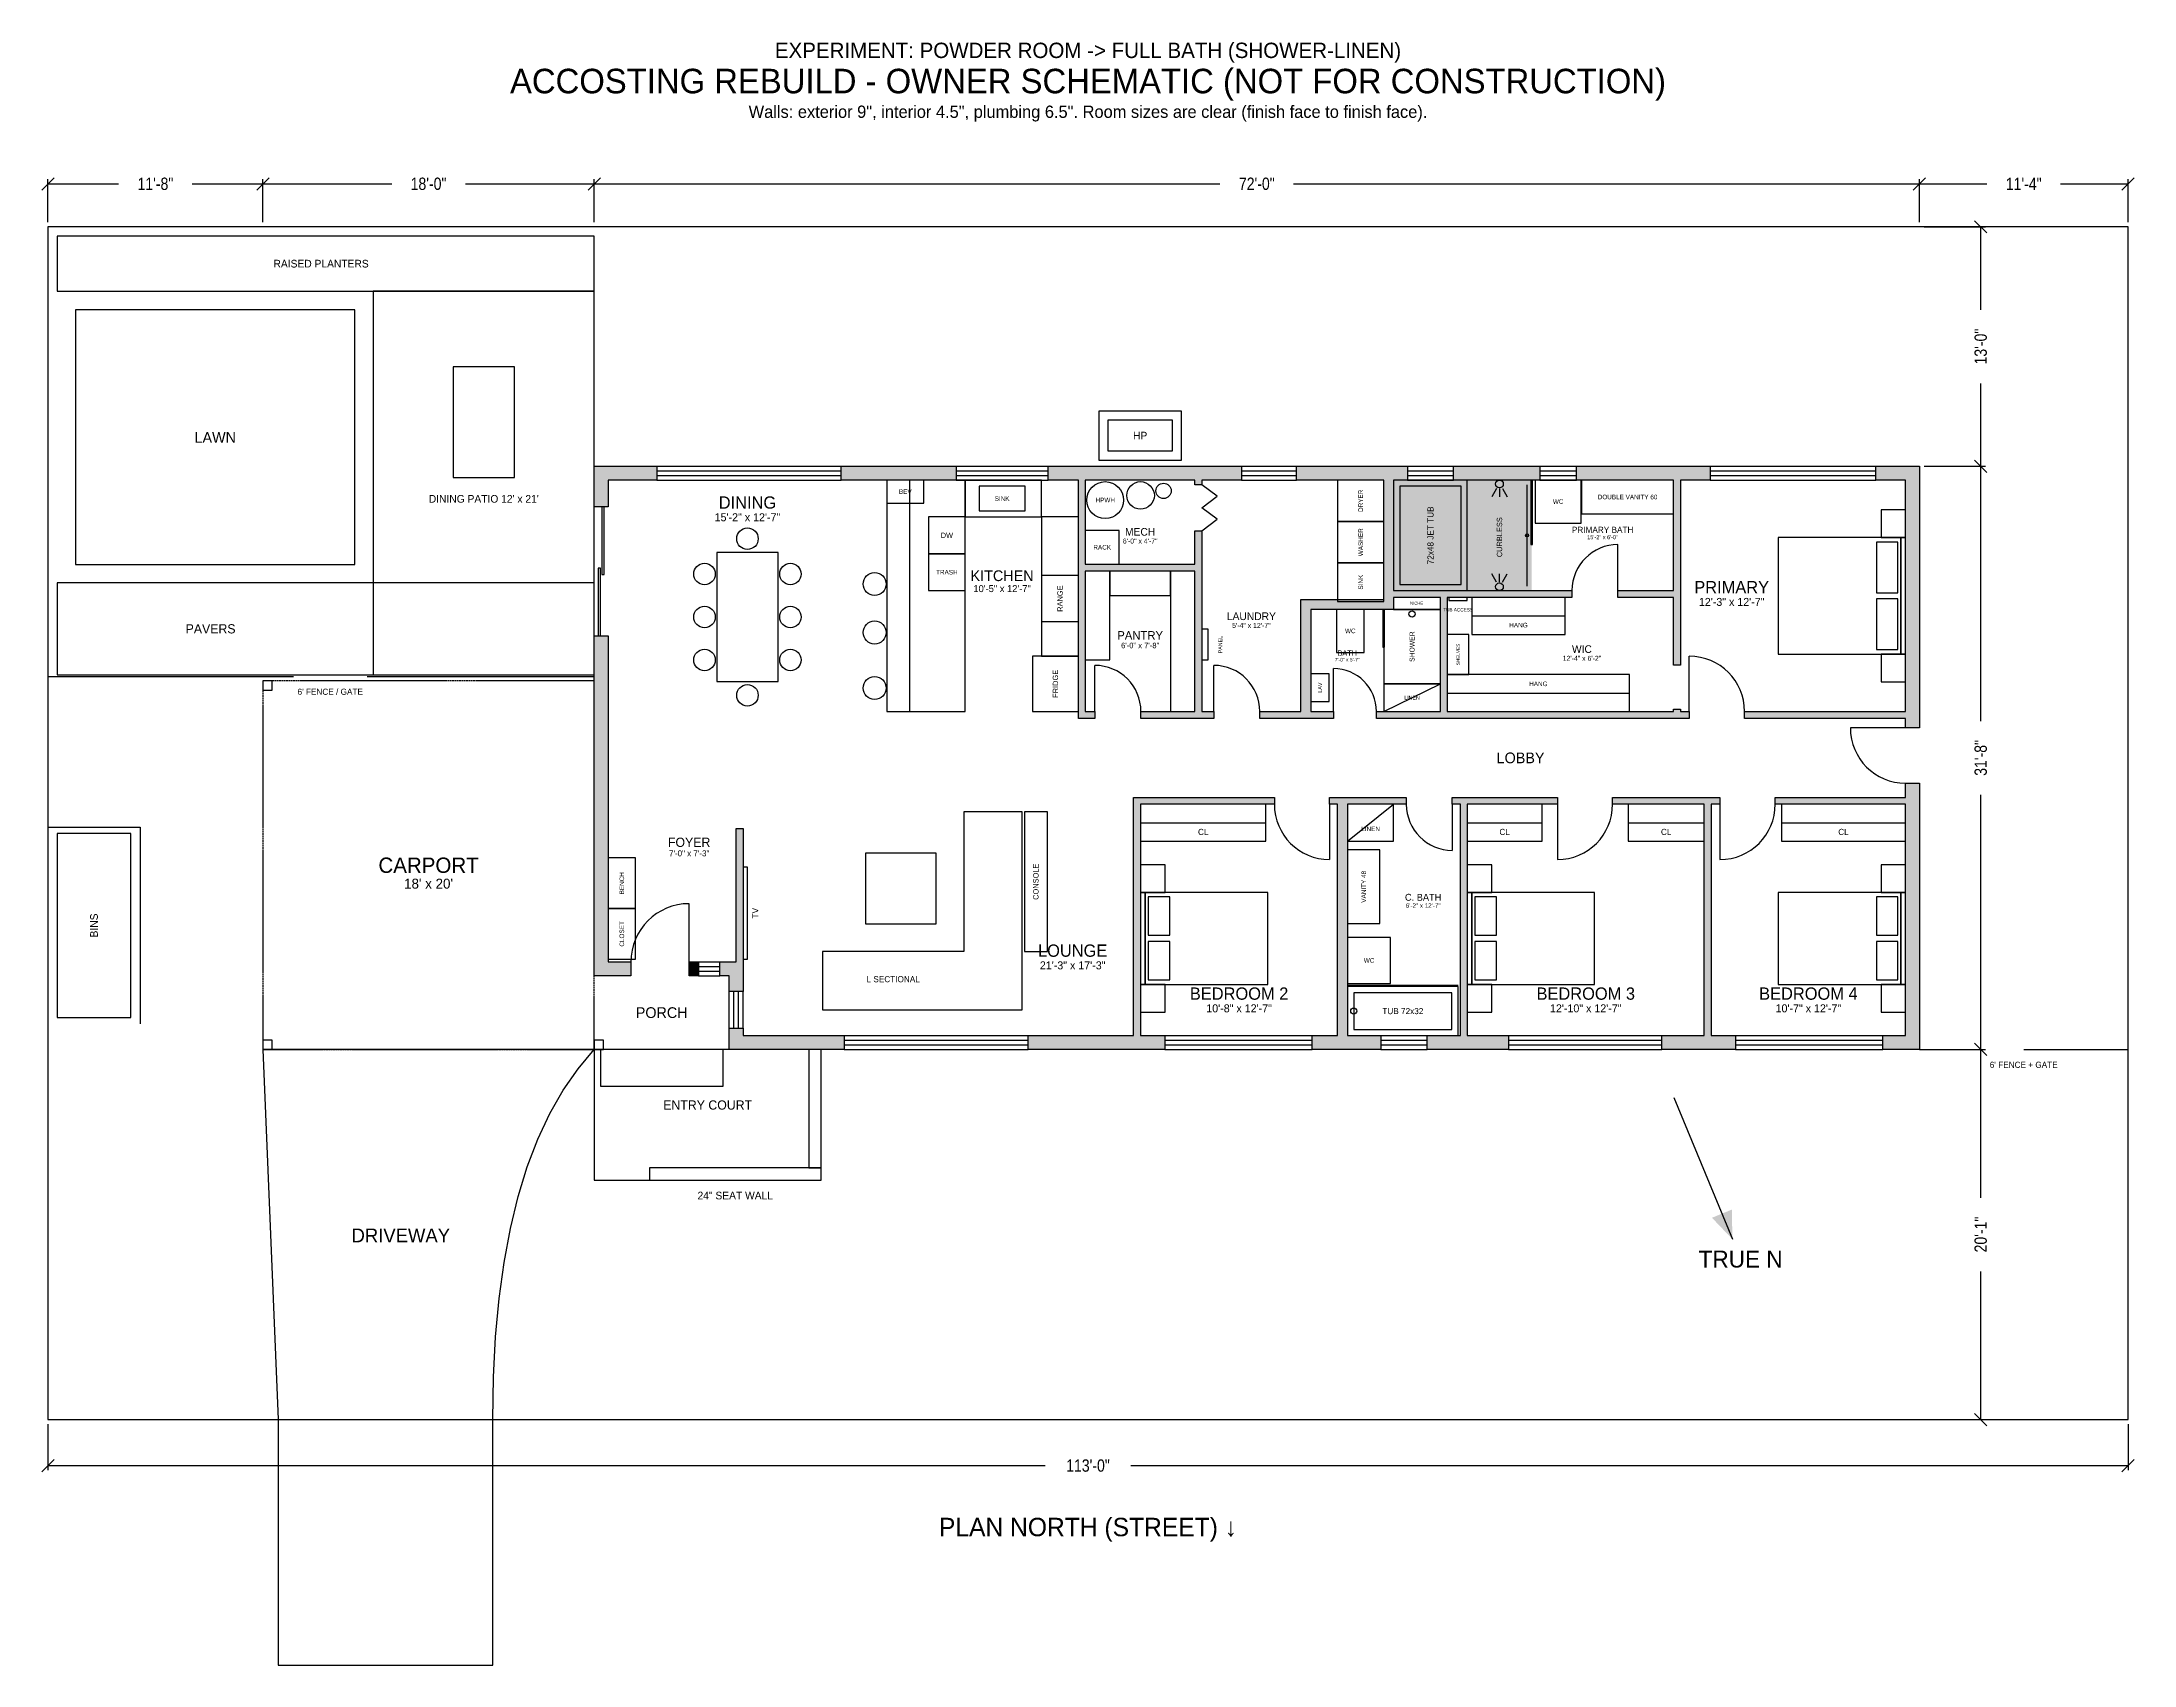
# Model space of a CAD drawing. Header units: inches. Extents: x -4 to 1360, y -160 to 898.
import ezdxf
from ezdxf.enums import TextEntityAlignment as Align

# ---------------------------------------------------------------- set-up
doc = ezdxf.new("R2010")
doc.units = ezdxf.units.IN
doc.linetypes.add('DASHED', pattern=[1.524, 1.27, -0.254])
for name, color, linetype in [('A-ANNO-DIMS', 1, 'Continuous'), ('A-ANNO-TEXT', 7, 'Continuous'), ('A-AREA-IDEN', 7, 'Continuous'), ('A-DOOR', 3, 'Continuous'), ('A-EQPM', 6, 'Continuous'), ('A-FENC', 8, 'Continuous'), ('A-FURN', 9, 'Continuous'), ('A-GLAZ', 4, 'Continuous'), ('A-WALL', 7, 'Continuous'), ('A-WALL-PATT', 8, 'Continuous'), ('C-PROP', 5, 'Continuous'), ('L-PLNT', 3, 'Continuous'), ('L-SITE', 94, 'Continuous')]:
    doc.layers.add(name, color=color, linetype=linetype)
doc.styles.add('OpenSansCondensed-Light', font='OpenSansCondensed-Light.ttf')
doc.dimstyles.new('OWNER', dxfattribs={"dimtxt": 8, "dimasz": 6, "dimexe": 3, "dimexo": 3, "dimgap": 2, "dimtad": 1, "dimtsz": 4, "dimcen": 2.5, "dimazin": 3, "dimtfac": 1, "dimtmove": 0, "dimatfit": 3})

# ---------------------------------------------------------------- blocks, each defined once
blk = doc.blocks.new('_OBLIQUE')
at = {"color": 0, "linetype": 'BYBLOCK'}
blk.add_line((-0.5, -0.5), (0.5, 0.5), dxfattribs=at)
blk = doc.blocks.new('*D1')
for p, q in [((0, 780.25), (0, 808.25)), ((0, 805.25), (46.05, 805.25)), ((94.05, 805.25), (140.1, 805.25)), ((140.1, 780.25), (140.1, 808.25))]:
    blk.add_line(p, q)
at = {"layer": 'Defpoints'}
for p in [(0, 805.25), (0, 777.25), (140.1, 777.25)]:
    blk.add_point(p, dxfattribs=at)
at = {"layer": 'A-ANNO-DIMS', "xscale": 8, "yscale": 8}
for p in [(0, 805.25), (140.1, 805.25)]:
    blk.add_blockref('_OBLIQUE', p, dxfattribs=at)
at = {"layer": 'A-ANNO-DIMS', "insert": (70.05, 805.25), "char_height": 8, "attachment_point": 5, "style": 'OpenSansCondensed-Light'}
blk.add_mtext('11\'-8"', dxfattribs=at)
blk = doc.blocks.new('*D2')
for p, q in [((140.1, 780.25), (140.1, 808.25)), ((140.1, 805.25), (224.1, 805.25)), ((272.1, 805.25), (356.1, 805.25)), ((356.1, 780.25), (356.1, 808.25))]:
    blk.add_line(p, q)
at = {"layer": 'Defpoints'}
for p in [(140.1, 805.25), (140.1, 777.25), (356.1, 777.25)]:
    blk.add_point(p, dxfattribs=at)
at = {"layer": 'A-ANNO-DIMS', "xscale": 8, "yscale": 8}
for p in [(140.1, 805.25), (356.1, 805.25)]:
    blk.add_blockref('_OBLIQUE', p, dxfattribs=at)
at = {"layer": 'A-ANNO-DIMS', "insert": (248.1, 805.25), "char_height": 8, "attachment_point": 5, "style": 'OpenSansCondensed-Light'}
blk.add_mtext('18\'-0"', dxfattribs=at)
blk = doc.blocks.new('*D3')
for p, q in [((356.1, 780.25), (356.1, 808.25)), ((356.1, 805.25), (764.05, 805.25)), ((812.05, 805.25), (1220, 805.25)), ((1220, 780.25), (1220, 808.25))]:
    blk.add_line(p, q)
at = {"layer": 'Defpoints'}
for p in [(356.1, 805.25), (356.1, 777.25), (1220, 777.25)]:
    blk.add_point(p, dxfattribs=at)
at = {"layer": 'A-ANNO-DIMS', "xscale": 8, "yscale": 8}
for p in [(356.1, 805.25), (1220, 805.25)]:
    blk.add_blockref('_OBLIQUE', p, dxfattribs=at)
at = {"layer": 'A-ANNO-DIMS', "insert": (788.05, 805.25), "char_height": 8, "attachment_point": 5, "style": 'OpenSansCondensed-Light'}
blk.add_mtext('72\'-0"', dxfattribs=at)
blk = doc.blocks.new('*D4')
for p, q in [((1220, 780.25), (1220, 808.25)), ((1220, 805.25), (1264, 805.25)), ((1312, 805.25), (1356, 805.25)), ((1356, 780.25), (1356, 808.25))]:
    blk.add_line(p, q)
at = {"layer": 'Defpoints'}
for p in [(1220, 805.25), (1220, 777.25), (1356, 777.25)]:
    blk.add_point(p, dxfattribs=at)
at = {"layer": 'A-ANNO-DIMS', "xscale": 8, "yscale": 8}
for p in [(1220, 805.25), (1356, 805.25)]:
    blk.add_blockref('_OBLIQUE', p, dxfattribs=at)
at = {"layer": 'A-ANNO-DIMS', "insert": (1288, 805.25), "char_height": 8, "attachment_point": 5, "style": 'OpenSansCondensed-Light'}
blk.add_mtext('11\'-4"', dxfattribs=at)
blk = doc.blocks.new('*D5')
for p, q in [((0, -3), (0, -33)), ((1356, -3), (1356, -33)), ((0, -30), (650, -30)), ((706, -30), (1356, -30))]:
    blk.add_line(p, q)
at = {"layer": 'Defpoints'}
for p in [(0, 0), (1356, 0), (0, -30)]:
    blk.add_point(p, dxfattribs=at)
at = {"layer": 'A-ANNO-DIMS', "xscale": 8, "yscale": 8}
for p in [(0, -30), (1356, -30)]:
    blk.add_blockref('_OBLIQUE', p, dxfattribs=at)
at = {"layer": 'A-ANNO-DIMS', "insert": (678, -30), "char_height": 8, "attachment_point": 5, "style": 'OpenSansCondensed-Light'}
blk.add_mtext('113\'-0"', dxfattribs=at)
blk = doc.blocks.new('*D6')
for p, q in [((1223, 241.2), (1263, 241.2)), ((1260, 144.6), (1260, 241.2)), ((1260, 0), (1260, 96.6)), ((1223, 0), (1263, 0))]:
    blk.add_line(p, q)
at = {"layer": 'Defpoints'}
for p in [(1220, 241.2), (1220, 0), (1260, 0)]:
    blk.add_point(p, dxfattribs=at)
at = {"layer": 'A-ANNO-DIMS', "xscale": 8, "yscale": 8, "rotation": 90}
for p in [(1260, 241.2), (1260, 0)]:
    blk.add_blockref('_OBLIQUE', p, dxfattribs=at)
at = {"layer": 'A-ANNO-DIMS', "insert": (1260, 120.6), "char_height": 8, "attachment_point": 5, "rotation": 90, "style": 'OpenSansCondensed-Light'}
blk.add_mtext('20\'-1"', dxfattribs=at)
blk = doc.blocks.new('*D7')
for p, q in [((1223, 621.2), (1263, 621.2)), ((1260, 455.2), (1260, 621.2)), ((1260, 241.2), (1260, 407.2)), ((1223, 241.2), (1263, 241.2))]:
    blk.add_line(p, q)
at = {"layer": 'Defpoints'}
for p in [(1220, 621.2), (1220, 241.2), (1260, 241.2)]:
    blk.add_point(p, dxfattribs=at)
at = {"layer": 'A-ANNO-DIMS', "xscale": 8, "yscale": 8, "rotation": 90}
for p in [(1260, 621.2), (1260, 241.2)]:
    blk.add_blockref('_OBLIQUE', p, dxfattribs=at)
at = {"layer": 'A-ANNO-DIMS', "insert": (1260, 431.2), "char_height": 8, "attachment_point": 5, "rotation": 90, "style": 'OpenSansCondensed-Light'}
blk.add_mtext('31\'-8"', dxfattribs=at)
blk = doc.blocks.new('*D8')
for p, q in [((1223, 777.25), (1263, 777.25)), ((1260, 723.225), (1260, 777.25)), ((1260, 621.2), (1260, 675.225)), ((1223, 621.2), (1263, 621.2))]:
    blk.add_line(p, q)
at = {"layer": 'Defpoints'}
for p in [(1220, 777.25), (1220, 621.2), (1260, 621.2)]:
    blk.add_point(p, dxfattribs=at)
at = {"layer": 'A-ANNO-DIMS', "xscale": 8, "yscale": 8, "rotation": 90}
for p in [(1260, 777.25), (1260, 621.2)]:
    blk.add_blockref('_OBLIQUE', p, dxfattribs=at)
at = {"layer": 'A-ANNO-DIMS', "insert": (1260, 699.225), "char_height": 8, "attachment_point": 5, "rotation": 90, "style": 'OpenSansCondensed-Light'}
blk.add_mtext('13\'-0"', dxfattribs=at)

msp = doc.modelspace()

# ---------------------------------------------------------------- hatches: boundary and pattern name
at = {"layer": 'A-EQPM', "transparency": 33554495}
msp.add_hatch(color=151, dxfattribs=at).paths.add_polyline_path([(877.25, 540.2), (967.25, 540.2), (967.25, 612.2), (877.25, 612.2)])
at = {"layer": 'A-WALL-PATT'}
for points in [[(356.1, 612.2), (356.1, 621.2), (365.1, 621.2), (397, 621.2), (397, 612.2), (365.1, 612.2), (365.1, 594.8), (356.1, 594.8), (356.1, 612.2)], [(592, 621.2), (592, 612.2), (517, 612.2), (517, 621.2), (592, 621.2)], [(778, 621.2), (778, 612.2), (752.25, 612.2), (752.25, 609.2), (747.75, 609.2), (747.75, 612.2), (676.25, 612.2), (676.25, 557.45), (747.75, 557.45), (747.75, 579.2), (752.25, 579.2), (752.25, 461.45), (760, 461.45), (760, 456.95), (712.5, 456.95), (712.5, 461.45), (747.75, 461.45), (747.75, 552.95), (676.25, 552.95), (676.25, 461.45), (682.5, 461.45), (682.5, 456.95), (671.75, 456.95), (671.75, 457), (671.75, 461.45), (671.75, 612.2), (652, 612.2), (652, 621.2), (778, 621.2)], [(886.25, 621.2), (886.25, 612.2), (877.25, 612.2), (877.25, 540.2), (993.5, 540.2), (993.5, 535.7), (912.25, 535.7), (912.25, 461.45), (1059.75, 461.45), (1059.75, 463), (1064.25, 463), (1064.25, 461.45), (1070, 461.45), (1070, 456.95), (866, 456.95), (866, 461.45), (907.75, 461.45), (907.75, 535.7), (877.25, 535.7), (877.25, 527.95), (874, 527.95), (870.75, 527.95), (823.25, 527.95), (823.25, 461.45), (838, 461.45), (838, 456.95), (790, 456.95), (790, 461.45), (816.75, 461.45), (816.75, 534.45), (820, 534.45), (823.25, 534.45), (870.75, 534.45), (870.75, 612.2), (814, 612.2), (814, 621.2), (886.25, 621.2)], [(972.5, 621.2), (972.5, 612.2), (916.25, 612.2), (916.25, 621.2), (972.5, 621.2)], [(1083.6, 621.2), (1083.6, 612.2), (1064.25, 612.2), (1064.25, 491.7), (1059.75, 491.7), (1059.75, 535.7), (1023.5, 535.7), (1023.5, 540.2), (1059.75, 540.2), (1059.75, 612.2), (996.5, 612.2), (996.5, 621.2), (1083.6, 621.2)], [(1211, 621.2), (1220, 621.2), (1220, 612.2), (1220, 450.7), (1211, 450.7), (1211, 456.95), (1106, 456.95), (1106, 461.45), (1211, 461.45), (1211, 612.2), (1191.6, 612.2), (1191.6, 621.2), (1211, 621.2)], [(365.1, 289.2), (356.1, 289.2), (356.1, 298.2), (356.1, 510.8), (365.1, 510.8), (365.1, 298.2), (380, 298.2), (380, 289.2), (365.1, 289.2)], [(1220, 250.2), (1220, 241.2), (1211, 241.2), (1196.1, 241.2), (1196.1, 250.2), (1211, 250.2), (1211, 400.95), (1126, 400.95), (1126, 405.45), (1211, 405.45), (1211, 414.7), (1220, 414.7), (1220, 250.2)], [(639.1, 241.2), (639.1, 250.2), (707.75, 250.2), (707.75, 400.95), (707.75, 405.45), (712.25, 405.45), (799.5, 405.45), (799.5, 400.95), (712.25, 400.95), (712.25, 250.2), (728.1, 250.2), (728.1, 241.2), (639.1, 241.2)], [(824.1, 241.2), (824.1, 250.2), (840.75, 250.2), (840.75, 400.95), (835.5, 400.95), (835.5, 405.45), (840.75, 405.45), (847.25, 405.45), (885.5, 405.45), (885.5, 400.95), (847.25, 400.95), (847.25, 250.2), (869, 250.2), (869, 241.2), (824.1, 241.2)], [(899, 241.2), (899, 250.2), (920.75, 250.2), (920.75, 400.95), (915.5, 400.95), (915.5, 405.45), (920.75, 405.45), (925.25, 405.45), (984, 405.45), (984, 400.95), (925.25, 400.95), (925.25, 250.2), (952.1, 250.2), (952.1, 241.2), (899, 241.2)], [(1052.1, 241.2), (1052.1, 250.2), (1079.75, 250.2), (1079.75, 400.95), (1020, 400.95), (1020, 405.45), (1079.75, 405.45), (1084.25, 405.45), (1090, 405.45), (1090, 400.95), (1084.25, 400.95), (1084.25, 250.2), (1100.1, 250.2), (1100.1, 241.2), (1052.1, 241.2)], [(444.1, 289.2), (438, 289.2), (438, 298.2), (444.1, 298.2), (448.6, 298.2), (448.6, 385.2), (453.1, 385.2), (453.1, 298.2), (453.1, 289.2), (453.1, 279), (444.1, 279), (444.1, 289.2)], [(418, 289.2), (418, 298.2), (424, 298.2), (424, 289.2), (418, 289.2)], [(444.1, 250.2), (444.1, 255), (453.1, 255), (453.1, 250.2), (519.1, 250.2), (519.1, 241.2), (453.1, 241.2), (444.1, 241.2), (444.1, 250.2)]]:
    msp.add_hatch(color=8, dxfattribs=at).paths.add_polyline_path(points)

# ---------------------------------------------------------------- linework, layer by layer
at = {"layer": 'A-ANNO-TEXT'}
msp.add_line((1060, 210), (1098.107, 117.545), dxfattribs=at)
msp.add_solid([(1098.107, 117.545), (1097.72, 136.855), (1084.776, 131.52)], dxfattribs=at)
at = {"layer": 'A-DOOR'}
for p, q in [((762.25, 601.7), (752.25, 609.2)), ((752.25, 594.2), (762.25, 601.7)), ((762.25, 586.7), (752.25, 594.2)), ((752.25, 579.2), (762.25, 586.7)), ((1023.5, 540.2), (1023.5, 570.2)), ((682.5, 461.45), (682.5, 491.45)), ((760, 461.45), (760, 491.45)), ((1070, 461.45), (1070, 497.45)), ((838, 461.45), (838, 489.45)), ((1211, 450.7), (1175, 450.7)), ((835.5, 400.95), (835.5, 364.95)), ((915.5, 400.95), (915.5, 370.95)), ((984, 400.95), (984, 364.95)), ((1090, 400.95), (1090, 364.95)), ((418, 298.2), (418, 336.2))]:
    msp.add_line(p, q, dxfattribs=at)
for centre, radius, start, end in [((1023.5, 540.2), 30, 90, 180), ((682.5, 461.45), 30, 0, 90), ((760, 461.45), 30, 0, 90), ((1070, 461.45), 36, 0, 90), ((838, 461.45), 28, 0, 90), ((1211, 450.7), 36, 180, 270), ((835.5, 400.95), 36, 180, 270), ((915.5, 400.95), 30, 180, 270), ((984, 400.95), 36, -90, 0), ((1090, 400.95), 36, -90, 0), ((418, 298.2), 38, 90, 180)]:
    msp.add_arc(centre, radius, start, end, dxfattribs=at)
at = {"layer": 'A-EQPM'}
for p, q in [((561.9, 461.45), (561.9, 612.2)), ((944.25, 606.7), (941.25, 601.2)), ((946.25, 606.7), (946.25, 601.2)), ((948.25, 606.7), (951.25, 601.2)), ((964.25, 543.2), (964.25, 609.2)), ((944.25, 545.7), (941.25, 551.2)), ((946.25, 545.7), (946.25, 551.2)), ((948.25, 545.7), (951.25, 551.2)), ((847.25, 283.2), (919.25, 283.2))]:
    msp.add_line(p, q, dxfattribs=at)
for points in [[(691, 631.2), (733, 631.2), (733, 651.2), (691, 651.2)], [(546.9, 461.45), (598, 461.45), (598, 612.2), (546.9, 612.2)], [(546.9, 597.2), (570.9, 597.2), (570.9, 612.2), (546.9, 612.2)], [(598, 588.2), (647.75, 588.2), (647.75, 612.2), (598, 612.2)], [(607, 592.2), (637, 592.2), (637, 608.2), (607, 608.2)], [(840.75, 585.2), (870.75, 585.2), (870.75, 612.2), (840.75, 612.2)], [(877.25, 540.2), (925.25, 540.2), (925.25, 612.2), (877.25, 612.2)], [(881.25, 544.2), (921.25, 544.2), (921.25, 608.2), (881.25, 608.2)], [(969.5, 584.2), (999.5, 584.2), (999.5, 612.2), (969.5, 612.2)], [(999.75, 590.2), (1059.75, 590.2), (1059.75, 612.2), (999.75, 612.2)], [(574, 564.2), (598, 564.2), (598, 588.2), (574, 588.2)], [(647.75, 497.45), (671.75, 497.45), (671.75, 588.2), (647.75, 588.2)], [(676.25, 557.45), (698.25, 557.45), (698.25, 579.45), (676.25, 579.45)], [(840.75, 558.2), (870.75, 558.2), (870.75, 585.2), (840.75, 585.2)], [(574, 540.2), (598, 540.2), (598, 564.2), (574, 564.2)], [(647.75, 520), (671.75, 520), (671.75, 550), (647.75, 550)], [(676.25, 495), (692.25, 495), (692.25, 552.95), (676.25, 552.95)], [(692.25, 536.95), (731.75, 536.95), (731.75, 552.95), (692.25, 552.95)], [(731.75, 461.45), (747.75, 461.45), (747.75, 552.95), (731.75, 552.95)], [(840.75, 533.2), (870.75, 533.2), (870.75, 558.2), (840.75, 558.2)], [(877.25, 527.95), (907.75, 527.95), (907.75, 535.7), (877.25, 535.7)], [(913.25, 533.7), (925.25, 533.7), (925.25, 535.7), (913.25, 535.7)], [(840, 499.95), (858, 499.95), (858, 527.95), (840, 527.95)], [(870.75, 479.45), (907.75, 479.45), (907.75, 527.95), (870.75, 527.95)], [(752.25, 495), (756.25, 495), (756.25, 515), (752.25, 515)], [(641.75, 461.45), (671.75, 461.45), (671.75, 497.45), (641.75, 497.45)], [(823.25, 468), (835.25, 468), (835.25, 486), (823.25, 486)], [(847.25, 323.2), (868.25, 323.2), (868.25, 371.2), (847.25, 371.2)], [(847.25, 284.2), (875.25, 284.2), (875.25, 314.2), (847.25, 314.2)], [(847.25, 250.2), (919.25, 250.2), (919.25, 282.2), (847.25, 282.2)], [(851.25, 254.2), (915.25, 254.2), (915.25, 278.2), (851.25, 278.2)]]:
    msp.add_lwpolyline(points, close=True, dxfattribs=at)
for centre, radius in [((689.25, 599.2), 12), ((712.25, 602.2), 9), ((727.25, 605.2), 5), ((946.25, 609.7), 2.5), ((964.25, 576.2), 1), ((946.25, 542.7), 2.5), ((889.25, 524.95), 2), ((851.25, 266.2), 2)]:
    msp.add_circle(centre, radius, dxfattribs=at)
at = {"layer": 'A-FENC'}
for p, q in [((0, 484.3), (160, 484.3)), ((208, 484.3), (356.1, 484.3)), ((0, 386), (60, 386)), ((60, 386), (60, 258)), ((1220, 241.2), (1240, 241.2)), ((1288, 241.2), (1356, 241.2))]:
    msp.add_line(p, q, dxfattribs=at)
msp.add_lwpolyline([(685, 625.2), (739, 625.2), (739, 657.2), (685, 657.2)], close=True, dxfattribs=at)
at = {"layer": 'A-FURN'}
for p, q in [((928.25, 523.7), (989, 523.7)), ((870.75, 461.45), (907.75, 479.45)), ((912.25, 473.45), (1031, 473.45)), ((847.25, 376.95), (877.25, 400.95)), ((712.25, 388.95), (794, 388.95)), ((925.25, 388.95), (974, 388.95)), ((1030.1, 388.95), (1079.75, 388.95)), ((1130, 388.95), (1211, 388.95))]:
    msp.add_line(p, q, dxfattribs=at)
for points in [[(264.1, 614), (304.1, 614), (304.1, 686), (264.1, 686)], [(1195, 574.825), (1211, 574.825), (1211, 592.825), (1195, 592.825)], [(1128, 498.825), (1208, 498.825), (1208, 574.825), (1128, 574.825)], [(1208, 498.825), (1211, 498.825), (1211, 574.825), (1208, 574.825)], [(436, 481), (476, 481), (476, 565), (436, 565)], [(1192, 538.825), (1206, 538.825), (1206, 571.825), (1192, 571.825)], [(928.25, 511.7), (989, 511.7), (989, 535.7), (928.25, 535.7)], [(1192, 501.825), (1206, 501.825), (1206, 534.825), (1192, 534.825)], [(912.25, 485.45), (926.25, 485.45), (926.25, 511.7), (912.25, 511.7)], [(1195, 480.825), (1211, 480.825), (1211, 498.825), (1195, 498.825)], [(870.75, 461.45), (907.75, 461.45), (907.75, 479.45), (870.75, 479.45)], [(912.25, 461.45), (1031, 461.45), (1031, 485.45), (912.25, 485.45)], [(505, 267), (635, 267), (635, 396), (597, 396), (597, 305), (505, 305)], [(636.5, 305), (651.5, 305), (651.5, 396), (636.5, 396)], [(712.25, 376.95), (794, 376.95), (794, 400.95), (712.25, 400.95)], [(847.25, 376.95), (877.25, 376.95), (877.25, 400.95), (847.25, 400.95)], [(925.25, 376.95), (974, 376.95), (974, 400.95), (925.25, 400.95)], [(1030.1, 376.95), (1079.75, 376.95), (1079.75, 400.95), (1030.1, 400.95)], [(1130, 376.95), (1211, 376.95), (1211, 400.95), (1130, 400.95)], [(533, 323), (579, 323), (579, 369), (533, 369)], [(365.1, 333), (383.1, 333), (383.1, 366), (365.1, 366)], [(453.1, 300), (456.1, 300), (456.1, 360), (453.1, 360)], [(712.25, 343.575), (728.25, 343.575), (728.25, 361.575), (712.25, 361.575)], [(925.25, 343.575), (941.25, 343.575), (941.25, 361.575), (925.25, 361.575)], [(1195, 343.575), (1211, 343.575), (1211, 361.575), (1195, 361.575)], [(712.25, 283.575), (715.25, 283.575), (715.25, 343.575), (712.25, 343.575)], [(715.25, 283.575), (795.25, 283.575), (795.25, 343.575), (715.25, 343.575)], [(925.25, 283.575), (928.25, 283.575), (928.25, 343.575), (925.25, 343.575)], [(928.25, 283.575), (1008.25, 283.575), (1008.25, 343.575), (928.25, 343.575)], [(1128, 283.575), (1208, 283.575), (1208, 343.575), (1128, 343.575)], [(1208, 283.575), (1211, 283.575), (1211, 343.575), (1208, 343.575)], [(365.1, 300), (383.1, 300), (383.1, 333), (365.1, 333)], [(717.25, 315.575), (731.25, 315.575), (731.25, 340.575), (717.25, 340.575)], [(930.25, 315.575), (944.25, 315.575), (944.25, 340.575), (930.25, 340.575)], [(1192, 315.575), (1206, 315.575), (1206, 340.575), (1192, 340.575)], [(717.25, 286.575), (731.25, 286.575), (731.25, 311.575), (717.25, 311.575)], [(930.25, 286.575), (944.25, 286.575), (944.25, 311.575), (930.25, 311.575)], [(1192, 286.575), (1206, 286.575), (1206, 311.575), (1192, 311.575)], [(712.25, 265.575), (728.25, 265.575), (728.25, 283.575), (712.25, 283.575)], [(925.25, 265.575), (941.25, 265.575), (941.25, 283.575), (925.25, 283.575)], [(1195, 265.575), (1211, 265.575), (1211, 283.575), (1195, 283.575)]]:
    msp.add_lwpolyline(points, close=True, dxfattribs=at)
for centre, radius in [((456, 574), 7), ((428, 551), 7), ((484, 551), 7), ((538.9, 544.5), 7.5), ((428, 523), 7), ((484, 523), 7), ((538.9, 512.9), 7.5), ((428, 495), 7), ((484, 495), 7), ((456, 472), 7), ((538.9, 476.7), 7.5)]:
    msp.add_circle(centre, radius, dxfattribs=at)
at = {"layer": 'A-GLAZ'}
for p, q in [((397, 621.2), (517, 621.2)), ((397, 618.2), (517, 618.2)), ((397, 615.2), (517, 615.2)), ((592, 621.2), (652, 621.2)), ((592, 618.2), (652, 618.2)), ((592, 615.2), (652, 615.2)), ((778, 621.2), (814, 621.2)), ((778, 618.2), (814, 618.2)), ((778, 615.2), (814, 615.2)), ((886.25, 621.2), (916.25, 621.2)), ((886.25, 618.2), (916.25, 618.2)), ((886.25, 615.2), (916.25, 615.2)), ((972.5, 621.2), (996.5, 621.2)), ((972.5, 618.2), (996.5, 618.2)), ((972.5, 615.2), (996.5, 615.2)), ((1083.6, 621.2), (1191.6, 621.2)), ((1083.6, 618.2), (1191.6, 618.2)), ((1083.6, 615.2), (1191.6, 615.2)), ((397, 612.2), (517, 612.2)), ((592, 612.2), (652, 612.2)), ((778, 612.2), (814, 612.2)), ((886.25, 612.2), (916.25, 612.2)), ((972.5, 612.2), (996.5, 612.2)), ((1083.6, 612.2), (1191.6, 612.2)), ((424, 298.2), (438, 298.2)), ((424, 295.2), (438, 295.2)), ((424, 292.2), (438, 292.2)), ((424, 289.2), (438, 289.2)), ((444.1, 255), (444.1, 279)), ((447.1, 255), (447.1, 279)), ((450.1, 255), (450.1, 279)), ((453.1, 255), (453.1, 279)), ((519.1, 250.2), (639.1, 250.2)), ((519.1, 247.2), (639.1, 247.2)), ((728.1, 250.2), (824.1, 250.2)), ((728.1, 247.2), (824.1, 247.2)), ((869, 250.2), (899, 250.2)), ((869, 247.2), (899, 247.2)), ((952.1, 250.2), (1052.1, 250.2)), ((952.1, 247.2), (1052.1, 247.2)), ((1100.1, 250.2), (1196.1, 250.2)), ((1100.1, 247.2), (1196.1, 247.2)), ((519.1, 244.2), (639.1, 244.2)), ((519.1, 241.2), (639.1, 241.2)), ((728.1, 244.2), (824.1, 244.2)), ((728.1, 241.2), (824.1, 241.2)), ((869, 244.2), (899, 244.2)), ((869, 241.2), (899, 241.2)), ((952.1, 244.2), (1052.1, 244.2)), ((952.1, 241.2), (1052.1, 241.2)), ((1100.1, 244.2), (1196.1, 244.2)), ((1100.1, 241.2), (1196.1, 241.2))]:
    msp.add_line(p, q, dxfattribs=at)
for points in [[(966.75, 570.2), (967.75, 570.2), (967.75, 612.2), (966.75, 612.2)], [(361.1, 550.8), (362.6, 550.8), (362.6, 594.8), (361.1, 594.8)], [(358.6, 510.8), (360.1, 510.8), (360.1, 554.8), (358.6, 554.8)], [(870.25, 503.45), (871.25, 503.45), (871.25, 527.95), (870.25, 527.95)]]:
    msp.add_lwpolyline(points, close=True, dxfattribs=at)
at = {"layer": 'A-WALL'}
for points in [[(356.1, 612.2), (356.1, 621.2), (365.1, 621.2), (397, 621.2), (397, 612.2), (365.1, 612.2), (365.1, 594.8), (356.1, 594.8), (356.1, 612.2)], [(592, 621.2), (592, 612.2), (517, 612.2), (517, 621.2), (592, 621.2)], [(778, 621.2), (778, 612.2), (752.25, 612.2), (752.25, 609.2), (747.75, 609.2), (747.75, 612.2), (676.25, 612.2), (676.25, 557.45), (747.75, 557.45), (747.75, 579.2), (752.25, 579.2), (752.25, 461.45), (760, 461.45), (760, 456.95), (712.5, 456.95), (712.5, 461.45), (747.75, 461.45), (747.75, 552.95), (676.25, 552.95), (676.25, 461.45), (682.5, 461.45), (682.5, 456.95), (671.75, 456.95), (671.75, 457), (671.75, 461.45), (671.75, 612.2), (652, 612.2), (652, 621.2), (778, 621.2)], [(886.25, 621.2), (886.25, 612.2), (877.25, 612.2), (877.25, 540.2), (993.5, 540.2), (993.5, 535.7), (912.25, 535.7), (912.25, 461.45), (1059.75, 461.45), (1059.75, 463), (1064.25, 463), (1064.25, 461.45), (1070, 461.45), (1070, 456.95), (866, 456.95), (866, 461.45), (907.75, 461.45), (907.75, 535.7), (877.25, 535.7), (877.25, 527.95), (874, 527.95), (870.75, 527.95), (823.25, 527.95), (823.25, 461.45), (838, 461.45), (838, 456.95), (790, 456.95), (790, 461.45), (816.75, 461.45), (816.75, 534.45), (820, 534.45), (823.25, 534.45), (870.75, 534.45), (870.75, 612.2), (814, 612.2), (814, 621.2), (886.25, 621.2)], [(972.5, 621.2), (972.5, 612.2), (916.25, 612.2), (916.25, 621.2), (972.5, 621.2)], [(1083.6, 621.2), (1083.6, 612.2), (1064.25, 612.2), (1064.25, 491.7), (1059.75, 491.7), (1059.75, 535.7), (1023.5, 535.7), (1023.5, 540.2), (1059.75, 540.2), (1059.75, 612.2), (996.5, 612.2), (996.5, 621.2), (1083.6, 621.2)], [(1211, 621.2), (1220, 621.2), (1220, 612.2), (1220, 450.7), (1211, 450.7), (1211, 456.95), (1106, 456.95), (1106, 461.45), (1211, 461.45), (1211, 612.2), (1191.6, 612.2), (1191.6, 621.2), (1211, 621.2)], [(365.1, 289.2), (356.1, 289.2), (356.1, 298.2), (356.1, 510.8), (365.1, 510.8), (365.1, 298.2), (380, 298.2), (380, 289.2), (365.1, 289.2)], [(140.1, 475.3), (146.1, 475.3), (146.1, 481.3), (140.1, 481.3)], [(1220, 250.2), (1220, 241.2), (1211, 241.2), (1196.1, 241.2), (1196.1, 250.2), (1211, 250.2), (1211, 400.95), (1126, 400.95), (1126, 405.45), (1211, 405.45), (1211, 414.7), (1220, 414.7), (1220, 250.2)], [(639.1, 241.2), (639.1, 250.2), (707.75, 250.2), (707.75, 400.95), (707.75, 405.45), (712.25, 405.45), (799.5, 405.45), (799.5, 400.95), (712.25, 400.95), (712.25, 250.2), (728.1, 250.2), (728.1, 241.2), (639.1, 241.2)], [(824.1, 241.2), (824.1, 250.2), (840.75, 250.2), (840.75, 400.95), (835.5, 400.95), (835.5, 405.45), (840.75, 405.45), (847.25, 405.45), (885.5, 405.45), (885.5, 400.95), (847.25, 400.95), (847.25, 250.2), (869, 250.2), (869, 241.2), (824.1, 241.2)], [(899, 241.2), (899, 250.2), (920.75, 250.2), (920.75, 400.95), (915.5, 400.95), (915.5, 405.45), (920.75, 405.45), (925.25, 405.45), (984, 405.45), (984, 400.95), (925.25, 400.95), (925.25, 250.2), (952.1, 250.2), (952.1, 241.2), (899, 241.2)], [(1052.1, 241.2), (1052.1, 250.2), (1079.75, 250.2), (1079.75, 400.95), (1020, 400.95), (1020, 405.45), (1079.75, 405.45), (1084.25, 405.45), (1090, 405.45), (1090, 400.95), (1084.25, 400.95), (1084.25, 250.2), (1100.1, 250.2), (1100.1, 241.2), (1052.1, 241.2)], [(444.1, 289.2), (438, 289.2), (438, 298.2), (444.1, 298.2), (448.6, 298.2), (448.6, 385.2), (453.1, 385.2), (453.1, 298.2), (453.1, 289.2), (453.1, 279), (444.1, 279), (444.1, 289.2)], [(418, 289.2), (418, 298.2), (424, 298.2), (424, 289.2), (418, 289.2)], [(140.1, 241.2), (146.1, 241.2), (146.1, 247.2), (140.1, 247.2)], [(356.1, 241.2), (362.1, 241.2), (362.1, 247.2), (356.1, 247.2)], [(444.1, 250.2), (444.1, 255), (453.1, 255), (453.1, 250.2), (519.1, 250.2), (519.1, 241.2), (453.1, 241.2), (444.1, 241.2), (444.1, 250.2)], [(496, 164), (504, 164), (504, 241.2), (496, 241.2)], [(392.1, 156), (504, 156), (504, 164), (392.1, 164)]]:
    msp.add_lwpolyline(points, close=True, dxfattribs=at)
at = {"layer": 'C-PROP'}
msp.add_lwpolyline([(0, 0), (1356, 0), (1356, 777.25), (0, 777.25)], close=True, dxfattribs=at)
at = {"layer": 'L-PLNT'}
for points in [[(6, 735.25), (356.1, 735.25), (356.1, 771.25), (6, 771.25)], [(18, 557.3), (200.1, 557.3), (200.1, 723.25), (18, 723.25)]]:
    msp.add_lwpolyline(points, close=True, dxfattribs=at)
at = {"layer": 'L-SITE'}
for points in [[(212.1, 485.3), (356.1, 485.3), (356.1, 735.25), (212.1, 735.25)], [(6, 485.3), (356.1, 485.3), (356.1, 545.3), (6, 545.3)], [(6, 262), (54, 262), (54, 382), (6, 382)], [(150, -160), (290, -160), (290, 0), (290.459, 27.647), (291.836, 53.922), (294.131, 78.825), (297.344, 102.356), (301.476, 124.514), (306.525, 145.3), (312.492, 164.714), (319.378, 182.756), (327.181, 199.425), (335.903, 214.722), (345.542, 228.647), (356.1, 241.2), (140.1, 241.2), (150, 0)], [(356.1, 156), (504, 156), (504, 241.2), (356.1, 241.2)], [(360.1, 217.2), (440.1, 217.2), (440.1, 241.2), (360.1, 241.2)]]:
    msp.add_lwpolyline(points, close=True, dxfattribs=at)
at = {"layer": 'L-SITE', "linetype": 'DASHED'}
msp.add_lwpolyline([(140.1, 241.2), (356.1, 241.2), (356.1, 481.3), (140.1, 481.3)], close=True, dxfattribs=at)

# ---------------------------------------------------------------- texts
at = {"layer": 'A-ANNO-TEXT'}
for s, height, p in [('EXPERIMENT: POWDER ROOM -> FULL BATH (SHOWER-LINEN)', 10, (678, 892.25)), ('ACCOSTING REBUILD - OWNER SCHEMATIC (NOT FOR CONSTRUCTION)', 16, (678, 872.25)), ('Walls: exterior 9", interior 4.5", plumbing 6.5". Room sizes are clear (finish face to finish face).', 8, (678, 852.25)), ('RAISED PLANTERS', 5, (178.05, 753.25)), ('LAWN', 7, (109.05, 640)), ('HP', 5, (712, 641.2)), ("DINING PATIO 12' x 21'", 5, (284.1, 600)), ('BEV', 3, (558.9, 604.7)), ('SINK', 3, (622, 600.2)), ('HPWH', 3, (689.25, 599.2)), ('DOUBLE VANITY 60', 3, (1029.75, 601.2)), ('WC', 3, (984.5, 598.2)), ('DW', 3.5, (586, 576.2)), ('RACK', 3, (687.25, 568.45)), ('TRASH', 3, (586, 552.2)), ('NICHE', 2, (892.25, 531.95)), ('PAVERS', 6, (106, 515.3)), ('TUB ACCESS', 2.2, (919.25, 527.7)), ('HANG', 3, (958.625, 517.7)), ('WC', 3, (849, 513.95)), ('HANG', 3, (971.625, 479.45)), ("6' FENCE / GATE", 4, (184, 474.3)), ('LINEN', 2.5, (889.25, 470.45)), ('CL', 4, (753.125, 382.95)), ('LINEN', 3, (862.25, 384.95)), ('CL', 4, (949.625, 382.95)), ('CL', 4, (1054.925, 382.95)), ('CL', 4, (1170.5, 382.95)), ('WC', 3, (861.25, 299.2)), ('L SECTIONAL', 4, (551, 287)), ('TUB 72x32', 4, (883.25, 266.2)), ("6' FENCE + GATE", 4, (1288, 231.2)), ('24" SEAT WALL', 5, (448.05, 146)), ('TRUE N', 11, (1103.442, 104.602)), ('PLAN NORTH (STREET) ↓', 12, (678, -70))]:
    msp.add_text(s, height=height, dxfattribs=at).set_placement(p, align=Align.MIDDLE_CENTER)
for s, height, p in [('DRYER', 3, (855.75, 598.7)), ('72x48 JET TUB', 4, (901.25, 576.2)), ('CURBLESS', 3.5, (946.25, 575)), ('WASHER', 3, (855.75, 571.7)), ('SINK', 3, (855.75, 545.7)), ('RANGE', 3.5, (659.75, 535)), ('PANEL', 2.5, (764.25, 505)), ('SHOWER', 3.2, (889.25, 503.7)), ('SHELVES', 2.2, (919.25, 498.575)), ('FRIDGE', 3.5, (656.75, 479.45)), ('LAV', 2.5, (829.25, 477)), ('BENCH', 3, (374.1, 349.5)), ('CONSOLE', 3.5, (644, 350.5)), ('VANITY 48', 3, (857.75, 347.2)), ('BINS', 5, (30, 322)), ('TV', 4, (461.1, 330)), ('CLOSET', 3, (374.1, 316.5))]:
    msp.add_text(s, height=height, rotation=90, dxfattribs=at).set_placement(p, align=Align.MIDDLE_CENTER)
at = {"layer": 'A-AREA-IDEN'}
for s, height, p in [('DINING', 8, (456, 597.6)), ('15\'-2" x 12\'-7"', 5.2, (456, 588)), ('6\'-0" x 4\'-7"', 3.25, (712, 572.5)), ('MECH', 5, (712, 578.5)), ('PRIMARY BATH', 4, (1013.5, 579.8)), ('15\'-2" x 6\'-0"', 2.6, (1013.5, 575)), ('KITCHEN', 7, (622, 549.9)), ('PRIMARY', 8, (1097.625, 542.425)), ('10\'-5" x 12\'-7"', 4.55, (622, 541.5)), ('12\'-3" x 12\'-7"', 5.2, (1097.625, 532.825)), ('LAUNDRY', 5, (784.5, 523.5)), ('5\'-4" x 12\'-7"', 3.25, (784.5, 517.5)), ('PANTRY', 5.5, (712, 511.05)), ('6\'-0" x 7\'-8"', 3.575, (712, 504.45)), ('7\'-0" x 5\'-7"', 2.34, (847, 495.2)), ('BATH', 3.6, (847, 499.52)), ('12\'-4" x 6\'-2"', 3.25, (1000, 496.075)), ('WIC', 5, (1000, 502.075)), ('LOBBY', 7, (960, 431.2)), ('FOYER', 6, (418, 376.2)), ('7\'-0" x 7\'-3"', 3.9, (418, 369)), ('CARPORT', 10, (248.1, 361.25)), ("18' x 20'", 6.5, (248.1, 349.25)), ('C. BATH', 4.5, (896.5, 340.35)), ('6\'-2" x 12\'-7"', 2.925, (896.5, 334.95)), ('LOUNGE', 8, (668, 305.6)), ('21\'-3" x 17\'-3"', 5.2, (668, 296)), ('BEDROOM 2', 8, (776.5, 277.6)), ('BEDROOM 3', 8, (1002.5, 277.6)), ('BEDROOM 4', 8, (1147.625, 277.6)), ('PORCH', 7, (400.1, 265.2)), ('10\'-8" x 12\'-7"', 5.2, (776.5, 268)), ('12\'-10" x 12\'-7"', 5.2, (1002.5, 268)), ('10\'-7" x 12\'-7"', 5.2, (1147.625, 268)), ('ENTRY COURT', 6, (430.05, 205)), ('DRIVEWAY', 9, (230, 120))]:
    msp.add_text(s, height=height, dxfattribs=at).set_placement(p, align=Align.MIDDLE_CENTER)

# ---------------------------------------------------------------- dimensions: what is measured, and where the dimension line sits
at = {"layer": 'A-ANNO-DIMS'}
for base, p1, p2, text, picture, middle in [((0, 805.25), (0, 777.25), (140.1, 777.25), '11\'-8"', '*D1', (70.05, 805.25)), ((140.1, 805.25), (140.1, 777.25), (356.1, 777.25), '18\'-0"', '*D2', (248.1, 805.25)), ((356.1, 805.25), (356.1, 777.25), (1220, 777.25), '72\'-0"', '*D3', (788.05, 805.25)), ((1220, 805.25), (1220, 777.25), (1356, 777.25), '11\'-4"', '*D4', (1288, 805.25)), ((0, -30), (0, 0), (1356, 0), '113\'-0"', '*D5', (678, -30))]:
    dim = msp.add_linear_dim(base=base, p1=p1, p2=p2, text=text, dimstyle='OWNER', dxfattribs=at)
    dim.commit()
    dim.dimension.update_dxf_attribs({"geometry": picture, "text_midpoint": middle})
for base, p1, p2, text, picture, middle in [((1260, 621.2), (1220, 621.2), (1220, 777.25), '13\'-0"', '*D8', (1260, 699.225)), ((1260, 241.2), (1220, 241.2), (1220, 621.2), '31\'-8"', '*D7', (1260, 431.2)), ((1260, 0), (1220, 0), (1220, 241.2), '20\'-1"', '*D6', (1260, 120.6))]:
    dim = msp.add_linear_dim(base=base, p1=p1, p2=p2, angle=90, text=text, dimstyle='OWNER', dxfattribs=at)
    dim.commit()
    dim.dimension.update_dxf_attribs({"geometry": picture, "text_midpoint": middle})

doc.saveas('drawing.dxf')
